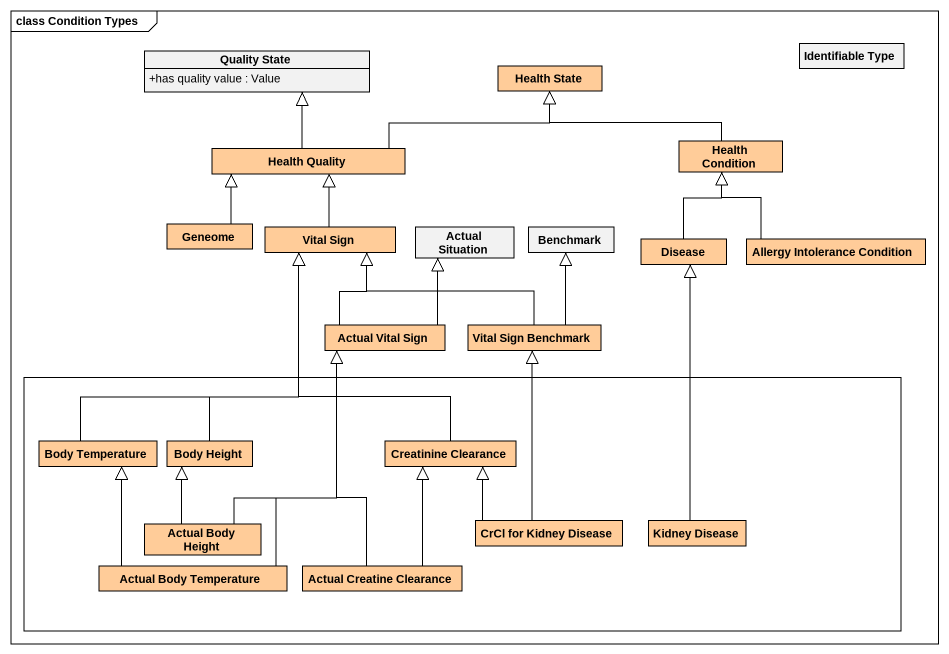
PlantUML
@startuml
mainframe class Condition Types
hide circle
hide empty members
skinparam classAttributeIconSize 0
class "Quality State" as Quality_State {
  +has quality value : Value
}
class "Identifiable Type" as Identifiable_Type
class "Health State" as Health_State #FFCC99
class "Health Quality" as Health_Quality #FFCC99
class "Health Condition" as Health_Condition #FFCC99
class Geneome #FFCC99
class "Vital Sign" as Vital_Sign #FFCC99
class "Actual Situation" as Actual_Situation
class Benchmark
class Disease #FFCC99
class "Allergy Intolerance Condition" as Allergy_Intolerance #FFCC99
class "Actual Vital Sign" as Actual_Vital_Sign #FFCC99
class "Vital Sign Benchmark" as Vital_Sign_Benchmark #FFCC99
rectangle " " as rectangle1 {
  class "Body Temperature" as Body_Temperature #FFCC99
  class "Body Height" as Body_Height #FFCC99
  class "Creatinine Clearance" as Creatinine_Clearance #FFCC99
  class "Actual Body Height" as Actual_Body_Height #FFCC99
  class "CrCl for Kidney Disease" as CrCl_for_Kidney_Disease #FFCC99
  class "Kidney Disease" as Kidney_Disease #FFCC99
  class "Actual Body Temperature" as Actual_Body_Temperature #FFCC99
  class "Actual Creatine Clearance" as Actual_Creatine_Clearance #FFCC99
}
Health_Quality -up-|> Quality_State
Health_Quality -right-|> Health_State
Health_Condition -left-|> Health_State
Geneome -up-|> Health_Quality
Vital_Sign -up-|> Health_Quality
Disease -up-|> Health_Condition
Allergy_Intolerance -up-|> Health_Condition
Actual_Vital_Sign -up-|> Vital_Sign
Actual_Vital_Sign -up-|> Actual_Situation
Vital_Sign_Benchmark -left-|> Vital_Sign
Vital_Sign_Benchmark -up-|> Benchmark
Body_Temperature -up-|> Vital_Sign
Body_Height -up-|> Vital_Sign
Creatinine_Clearance -up-|> Vital_Sign
Actual_Body_Height -up-|> Actual_Vital_Sign
Actual_Body_Height -up-|> Body_Height
CrCl_for_Kidney_Disease -up-|> Vital_Sign_Benchmark
CrCl_for_Kidney_Disease -up-|> Creatinine_Clearance
Kidney_Disease -up-|> Disease
Actual_Body_Temperature -up-|> Actual_Vital_Sign
Actual_Body_Temperature -up-|> Body_Temperature
Actual_Creatine_Clearance -up-|> Actual_Vital_Sign
Actual_Creatine_Clearance -up-|> Creatinine_Clearance
@enduml
